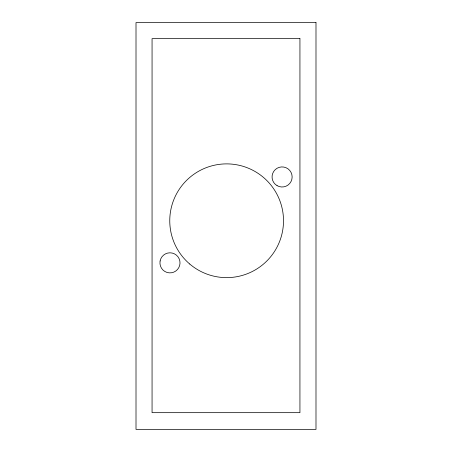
<?xml version="1.0" encoding="UTF-8"?>
<svg xmlns="http://www.w3.org/2000/svg" width="452" height="452" viewBox="0 0 452 452"><rect width="100%" height="100%" fill="white"/><g stroke="black" fill="none" stroke-linecap="round" stroke-linejoin="round"><path stroke-width="0.68" d="M160.115 260.962L160.019 261.589A10.034 10.034 0 0 0 173.67 272.177A10.034 10.034 0 0 0 176.376 255.114A10.034 10.034 0 0 0 160.115 260.962M315.993 22.6L136.007 22.6L136.007 429.4L315.993 429.4L315.993 22.6M299.936 38.657L152.064 38.657L152.064 412.67L299.936 412.67L299.936 38.657M277.082 185.648A10.034 10.034 0 0 0 292.139 176.958A10.034 10.034 0 0 0 277.082 168.263A10.034 10.034 0 0 0 277.082 185.648M189.699 264.002A56.873 56.873 0 0 0 282.556 231.119A56.873 56.873 0 0 0 207.654 167.144A56.873 56.873 0 0 0 189.699 264.002"/></g></svg>
